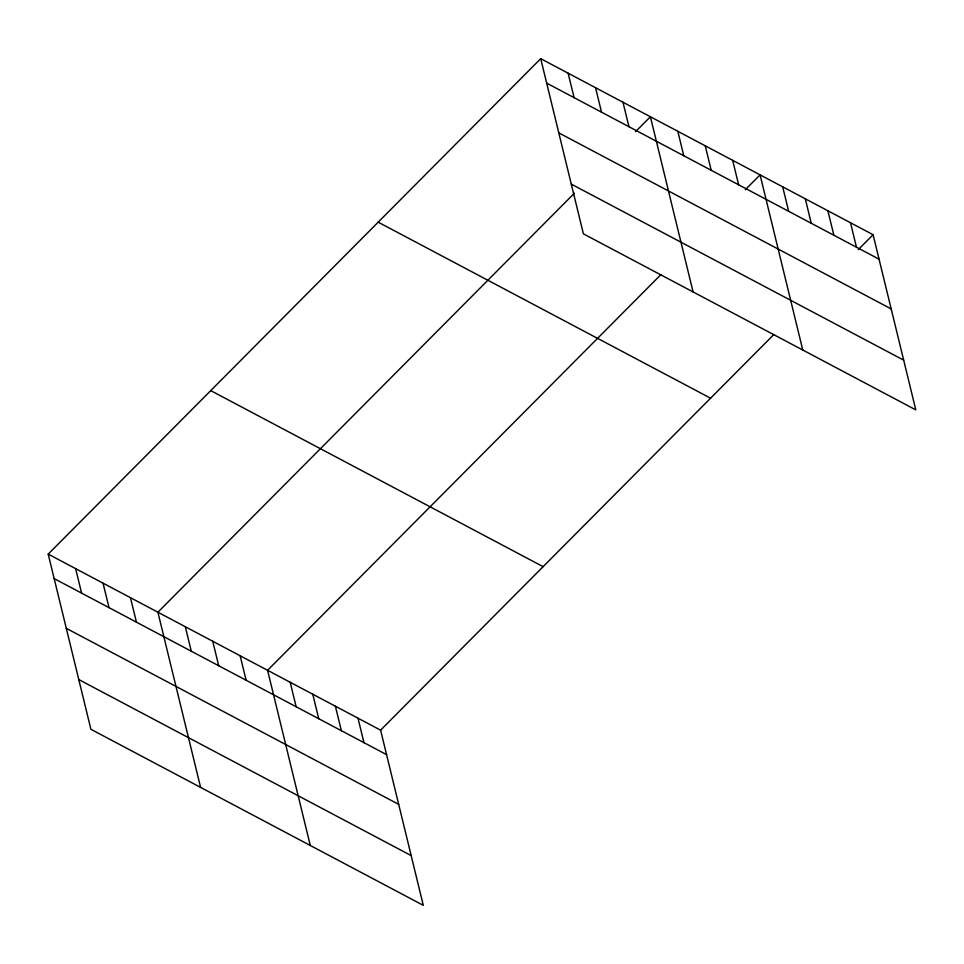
<?xml version="1.0" encoding="UTF-8"?>
<svg xmlns="http://www.w3.org/2000/svg" width="964" height="964" viewBox="0 0 964 964"><rect width="100%" height="100%" fill="white"/><g stroke="black" fill="none" stroke-linecap="round" stroke-linejoin="round"><path stroke-width="1.45" d="M48.2 554.119L380.599 730.158L423.292 905.329L90.905 729.29L48.2 554.119L540.708 58.671L873.095 234.71L915.8 409.881L583.401 233.842L540.708 58.671M574.411 193.198L157.891 612.212L200.596 787.383M635.613 131.622L650.399 116.765L693.092 291.935M660.882 274.656L267.582 670.305L310.288 845.476M745.305 189.715L760.078 174.858L802.783 350.028M380.599 730.158L773.887 334.508M858.322 249.58L873.095 234.71M546.672 83.133L879.06 259.183M558.795 132.875L891.182 308.914M571.278 184.112L903.678 360.15M378.177 222.166L710.576 398.204M210.73 390.613L543.118 566.663M54.165 578.593L386.564 754.631M66.287 628.323L398.686 804.362M78.783 679.56L411.17 855.598M850.489 222.744L856.466 247.206M827.895 210.767L833.86 235.24M805.289 198.801L811.254 223.274M782.684 186.823L788.648 211.297M732.664 160.337L738.629 184.799M705.238 145.805L711.203 170.279M677.812 131.285L683.777 155.758M622.973 102.232L628.938 126.706M595.547 87.712L601.512 112.186M568.121 73.192L574.086 97.665M357.993 718.192L363.958 742.666M335.388 706.214L341.352 730.688M312.782 694.249L318.747 718.722M290.188 682.271L296.153 706.745M240.157 655.785L246.121 680.259M212.731 641.253L218.695 665.726M185.317 626.733L191.282 651.206M130.465 597.692L136.43 622.154M103.04 583.16L109.016 607.633M75.626 568.639L81.591 593.113"/></g></svg>
